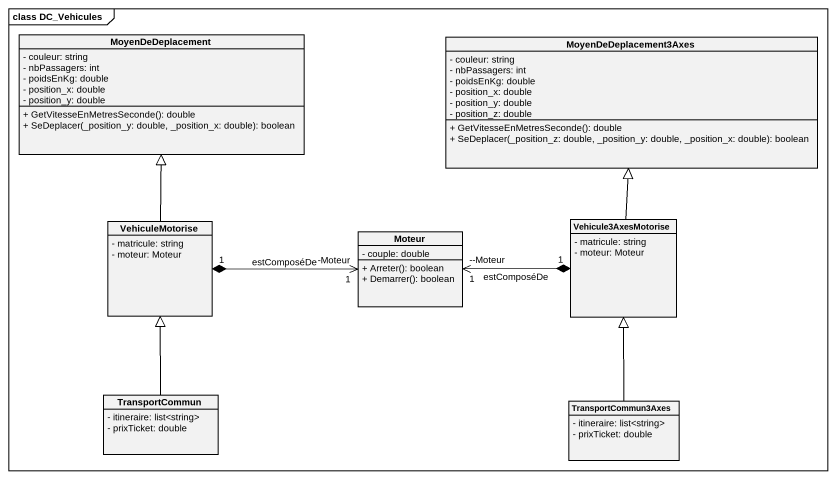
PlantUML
@startuml
mainframe class DC_Vehicules
hide circle
hide empty members
skinparam classAttributeIconSize 0
class MoyenDeDeplacement {
  - couleur: string
  - nbPassagers: int
  - poidsEnKg: double
  - position_x: double
  - position_y: double
  + GetVitesseEnMetresSeconde(): double
  + SeDeplacer(_position_y: double, _position_x: double): boolean
}
class MoyenDeDeplacement3Axes {
  - couleur: string
  - nbPassagers: int
  - poidsEnKg: double
  - position_x: double
  - position_y: double
  - position_z: double
  + GetVitesseEnMetresSeconde(): double
  + SeDeplacer(_position_z: double, _position_y: double, _position_x: double): boolean
}
class VehiculeMotorise {
  - matricule: string
  - moteur: Moteur
}
class Vehicule3AxesMotorise {
  - matricule: string
  - moteur: Moteur
}
class Moteur {
  - couple: double
  + Arreter(): boolean
  + Demarrer(): boolean
}
class TransportCommun {
  - itineraire: list<string>
  - prixTicket: double
}
class TransportCommun3Axes {
  - itineraire: list<string>
  - prixTicket: double
}
VehiculeMotorise -up-|> MoyenDeDeplacement
Vehicule3AxesMotorise -up-|> MoyenDeDeplacement3Axes
Moteur "-Moteur\n1" <-left-* "1" VehiculeMotorise : estComposéDe
Moteur "--Moteur\n1" <-right-* "1" Vehicule3AxesMotorise : estComposéDe
TransportCommun -up-|> VehiculeMotorise
TransportCommun3Axes -up-|> Vehicule3AxesMotorise
@enduml
